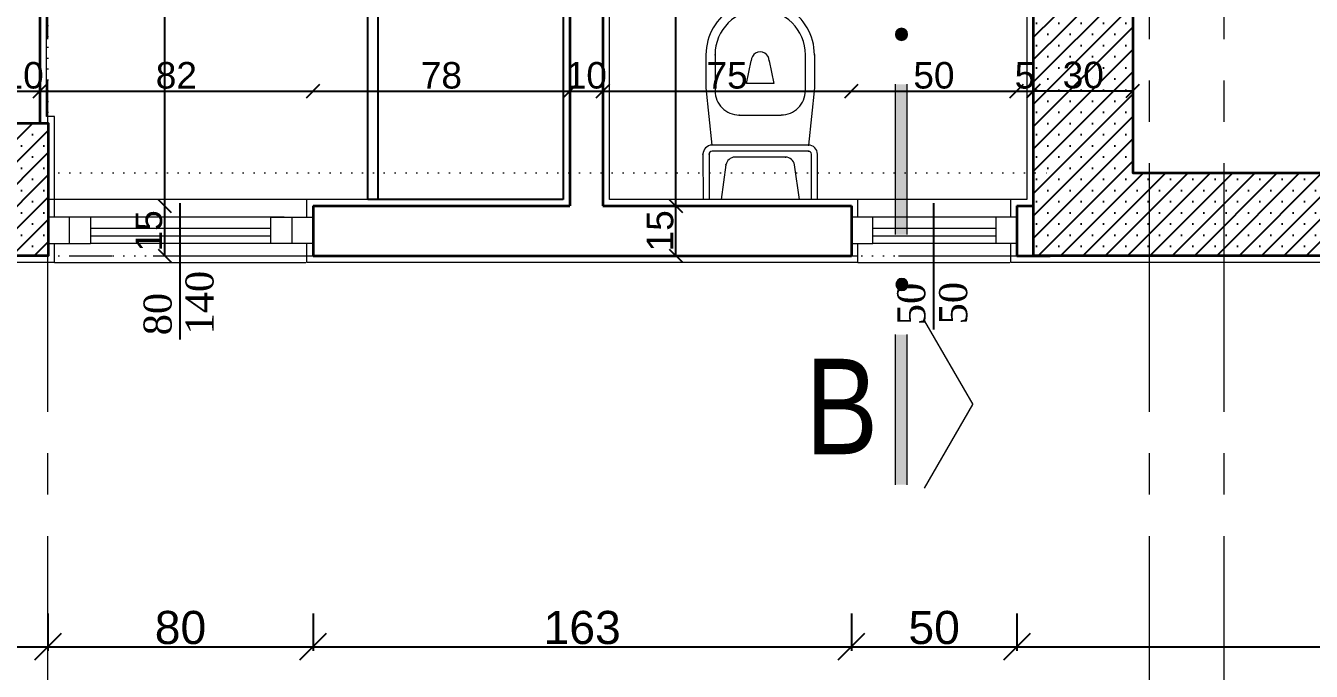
# Model space of a CAD drawing. Header units: centimetres. Extents: x 14449 to 53524, y -19051 to -10746.
# Drawn here: x 30094.1 to 30482.2, y -12433.5 to -12238.6 of the extents above; entities that cross this region are included whole.
import ezdxf

# ---------------------------------------------------------------- set-up
doc = ezdxf.new("R2010")
doc.units = ezdxf.units.CM
for name, pattern in [('CENTER2', [112.5, 75, -12.5, 12.5, -12.5]), ('DOT2', [3.175, 0, -3.175]), ('IZDUSUM1', [20, 7.5, -5, 7.5, 0]), ('SEMBOL1', [260, 200, -15, 30, -15])]:
    doc.linetypes.add(name, pattern=pattern)
doc.layers.add('Kapi_Pencere', color=7, linetype='Continuous')
for name, color, linetype, lineweight in [('P-AKS', 255, 'Continuous', 5), ('P-KİRİŞ', 130, 'DOT2', 5), ('P-KOLON', 255, 'Continuous', 35), ('P-TARAMA', 252, 'Continuous', 5), ('P-ÖLÇÜ DIŞ', 245, 'Continuous', 9), ('P-ÖLÇÜ İÇ', 243, 'Continuous', 0), ('rtm-cam', 141, 'Continuous', 9), ('rtm-duv tugla', 22, 'Continuous', 35), ('rtm-izdusum-üst ince', 8, 'IZDUSUM1', 5), ('rtm-pen-ahsap', 35, 'Continuous', 13), ('rtm-sembol balon baslik', 242, 'Continuous', 20), ('rtm-sembol kesit gör yazı', 7, 'Continuous', 20), ('rtm-sıva', 252, 'Continuous', 15), ('rtm-tefris vitrifiye', 9, 'Continuous', 13)]:
    doc.layers.add(name, color=color, linetype=linetype, lineweight=lineweight)
doc.styles.add('BASLIK', font='ARIALN.TTF')
doc.styles.get("Standard").update_dxf_attribs({"font": 'arial.ttf'})
doc.styles.add('ölçü', font='times.ttf', dxfattribs={"height": 10})
doc.dimstyles.new('DIŞ ÖLÇÜ', dxfattribs={"dimtxt": 10, "dimasz": 8, "dimexe": 1.25, "dimexo": 0.625, "dimtad": 1, "dimdec": 0, "dimtxsty": 'Standard', "dimblk": 'OBLIQUE', "dimcen": 2.5, "dimse1": 1, "dimse2": 1, "dimclrd": 256, "dimclrt": 256, "dimadec": 0, "dimazin": 0, "dimtfac": 1, "dimtdec": 0, "dimtmove": 0, "dimatfit": 3, "dimldrblk": 'OBLIQUE', "dimfxl": 1, "dimarcsym": 0})
doc.dimstyles.new('İÇ ÖLÇÜ', dxfattribs={"dimtxt": 8, "dimasz": 4, "dimexe": 1.25, "dimexo": 0.625, "dimtad": 1, "dimdec": 0, "dimtxsty": 'Standard', "dimblk": 'OBLIQUE', "dimcen": 2.5, "dimse1": 1, "dimse2": 1, "dimclrd": 256, "dimclrt": 256, "dimadec": 0, "dimazin": 0, "dimtfac": 1, "dimtdec": 0, "dimtmove": 1, "dimatfit": 3, "dimldrblk": 'OBLIQUE', "dimfxl": 1, "dimarcsym": 0})

# ---------------------------------------------------------------- blocks, each defined once
blk = doc.blocks.new('IKUTGK')
at = {"layer": 'P-KİRİŞ'}
for points in [[(35481.89, -8046.1), (35481.89, -7701.1)], [(35481.89, -8061.1), (35784.39, -8061.1)], [(35481.89, -8086.1), (35784.39, -8086.1)]]:
    blk.add_lwpolyline(points, dxfattribs=at)
blk = doc.blocks.new('YTHTHTY')
at = {"layer": 'P-TARAMA', "lineweight": -3}
h = blk.add_hatch(dxfattribs=at)
h.set_pattern_fill('SACNCR', color=256, scale=2, style=0)
h.paths.add_polyline_path([(31867.7, -9861.94), (31657.7, -9861.94), (31657.7, -9646.94), (31627.7, -9646.94), (31627.7, -9886.94), (31897.7, -9886.94), (31897.7, -9646.94), (31867.7, -9646.94)])
h = blk.add_hatch(dxfattribs=at)
h.set_pattern_fill('SACNCR', color=256, scale=2, style=0)
h.paths.add_polyline_path([(31270.2, -9846.94), (31270.2, -9886.94), (31330.2, -9886.94), (31330.2, -9846.94)])
at = {"layer": 'P-KOLON', "linetype": 'Continuous'}
blk.add_lwpolyline([(31627.7, -9646.94), (31657.7, -9646.94), (31657.7, -9861.94), (31867.7, -9861.94), (31867.7, -9646.94), (31897.7, -9646.94), (31897.7, -9886.94), (31627.7, -9886.94), (31627.7, -9646.94)], dxfattribs=at)
blk.add_lwpolyline([(31270.2, -9846.94), (31330.2, -9846.94), (31330.2, -9886.94), (31270.2, -9886.94)], close=True, dxfattribs=at)
blk = doc.blocks.new('YTUJ7U')
at = {"layer": 'P-AKS', "linetype": 'CENTER2'}
for points in [[(26815.62, -9962.63), (26815.62, -8554.55)], [(27148.12, -9962.63), (27148.12, -8554.55)], [(27170.62, -9962.63), (27170.62, -8554.55)], [(25834.86, -9690.51), (29322.56, -9690.51)]]:
    blk.add_lwpolyline(points, dxfattribs=at)
blk = doc.blocks.new('rt56y7')
at = {"color": 253, "lineweight": 25}
for p, q in [((32181.91, -9321.05), (32181.91, -9375.25)), ((32212.09, -9321.05), (32181.91, -9321.05)), ((32212.09, -9375.25), (32212.09, -9321.05)), ((32276.66, -9378.77), (32276.66, -9319.77)), ((32276.66, -9319.77), (32335.66, -9319.77)), ((32335.66, -9319.77), (32335.66, -9378.77)), ((32335.66, -9319.77), (32335.66, -9378.77)), ((32117.88, -9323.99), (32127.97, -9334.08)), ((32144.28, -9323.99), (32134.19, -9334.08)), ((32184.11, -9323.25), (32184.11, -9373.05)), ((32209.89, -9323.25), (32184.11, -9323.25)), ((32209.89, -9373.05), (32209.89, -9323.25)), ((32250.09, -9321.53), (32219.29, -9321.53)), ((32219.29, -9321.53), (32219.29, -9375.73)), ((32250.09, -9375.73), (32250.09, -9321.53)), ((32127.97, -9340.3), (32117.88, -9350.39)), ((32134.19, -9340.3), (32144.28, -9350.39)), ((32184.11, -9344.01), (32209.89, -9344.01)), ((32184.11, -9346.65), (32209.89, -9346.65)), ((32234.07, -9348.29), (32235.32, -9345.97)), ((32234.07, -9345.97), (32235.32, -9348.29)), ((32184.11, -9349.29), (32209.89, -9349.29)), ((32184.11, -9351.93), (32209.89, -9351.93)), ((32184.11, -9354.57), (32209.89, -9354.57)), ((32184.11, -9357.21), (32209.89, -9357.21)), ((32184.11, -9359.85), (32209.89, -9359.85)), ((32124.78, -9361.04), (32129.25, -9365.52)), ((32136.49, -9361.04), (32132.01, -9365.52)), ((32184.11, -9362.49), (32209.89, -9362.49)), ((32184.11, -9365.13), (32209.89, -9365.13)), ((32184.11, -9367.77), (32209.89, -9367.77)), ((32129.25, -9368.28), (32124.78, -9372.75)), ((32132.01, -9368.28), (32136.49, -9372.75)), ((32184.11, -9370.41), (32209.89, -9370.41)), ((32181.91, -9375.25), (32212.09, -9375.25)), ((32184.11, -9373.05), (32209.89, -9373.05)), ((32276.66, -9375.71), (32335.66, -9375.71)), ((32276.66, -9377.77), (32097.66, -9377.77)), ((32219.29, -9375.73), (32250.09, -9375.73)), ((32335.66, -9378.77), (32276.66, -9378.77))]:
    blk.add_line(p, q, dxfattribs=at)
blk.add_lwpolyline([(32111.24, -9376.47), (32111.24, -9319.94), (32151.3, -9319.94), (32151.3, -9376.47)], close=True, dxfattribs=at)
blk.add_lwpolyline([(32247.89, -9369.13), (32247.89, -9328.13, 0.414214), (32243.49, -9323.73), (32225.89, -9323.73, 0.414214), (32221.49, -9328.13), (32221.49, -9369.13, 0.414214), (32225.89, -9373.53), (32243.49, -9373.53, 0.414214)], format="xyb", close=True, dxfattribs=at)
for centre, radius in [((32131.08, -9337.19), 13.2), ((32131.08, -9337.19), 10.56), ((32234.69, -9347.13), 1.32), ((32130.63, -9366.9), 5.86), ((32130.63, -9366.9), 4.68)]:
    blk.add_circle(centre, radius, dxfattribs=at)
blk = doc.blocks.new('WEW')
at = {"layer": 'rtm-tefris vitrifiye'}
for p, q in [((2667.06, 9243.98), (2680.7, 9243.97)), ((2667.06, 9243.98), (2680.7, 9243.97)), ((2680.69, 9209.43), (2680.7, 9243.97)), ((2680.69, 9209.43), (2680.7, 9243.97)), ((2647.06, 9243.07), (2637.06, 9243.07)), ((2647.06, 9243.07), (2637.06, 9243.07)), ((2637.06, 9240.35), (2647.97, 9240.34)), ((2637.06, 9240.35), (2647.97, 9240.34)), ((2664.33, 9241.25), (2647.06, 9243.07)), ((2664.33, 9241.25), (2647.06, 9243.07)), ((2664.33, 9212.16), (2664.33, 9241.25)), ((2664.33, 9212.16), (2664.33, 9241.25)), ((2666.14, 9212.16), (2666.15, 9241.25)), ((2666.14, 9212.16), (2666.15, 9241.25)), ((2667.06, 9242.16), (2680.7, 9242.16)), ((2667.06, 9242.16), (2680.7, 9242.16)), ((2670.31, 9237.04), (2680.69, 9238.52)), ((2670.31, 9237.04), (2680.69, 9238.52)), ((2655.24, 9233.07), (2655.24, 9220.34)), ((2655.24, 9233.07), (2655.24, 9220.34)), ((2667.96, 9219.07), (2667.97, 9234.34)), ((2667.96, 9219.07), (2667.97, 9234.34)), ((2645.72, 9230.81), (2638.9, 9229.45)), ((2645.72, 9230.81), (2638.9, 9229.45)), ((2645.72, 9222.63), (2645.72, 9230.81)), ((2645.72, 9222.63), (2645.72, 9230.81)), ((2638.9, 9224), (2645.72, 9222.63)), ((2638.9, 9224), (2645.72, 9222.63)), ((2647.96, 9213.07), (2637.05, 9213.08)), ((2647.96, 9213.07), (2637.05, 9213.08)), ((2680.69, 9214.88), (2670.3, 9216.37)), ((2680.69, 9214.88), (2670.3, 9216.37)), ((2637.05, 9210.35), (2647.05, 9210.35)), ((2637.05, 9210.35), (2647.05, 9210.35)), ((2647.05, 9210.35), (2664.33, 9212.16)), ((2647.05, 9210.35), (2664.33, 9212.16)), ((2680.69, 9211.25), (2667.05, 9211.25)), ((2680.69, 9211.25), (2667.05, 9211.25)), ((2680.69, 9209.43), (2667.05, 9209.43)), ((2680.69, 9209.43), (2667.05, 9209.43))]:
    blk.add_line(p, q, dxfattribs=at)
at = {"layer": 'rtm-tefris vitrifiye', "extrusion": (0, 0, -1)}
for centre, major_axis, start_param, end_param in [((2667.06, 9241.25), (-1.93, 1.93), 5.498009, 7.068806), ((2667.06, 9241.25), (-1.93, 1.93), 5.498009, 7.068806), ((2637.06, 9226.71), (-11.57, 11.57), 3.927213, 7.068806), ((2637.06, 9226.71), (-11.57, 11.57), 3.927213, 7.068806), ((2637.06, 9226.71), (9.64, 9.64), 2.356417, 5.498009), ((2637.06, 9226.71), (9.64, 9.64), 2.356417, 5.498009), ((2647.97, 9233.07), (-5.14, 5.14), 0.78562, 2.356417), ((2647.97, 9233.07), (-5.14, 5.14), 0.78562, 2.356417), ((2667.06, 9241.25), (-0.643, 0.643), 5.498009, 7.068806), ((2667.06, 9241.25), (-0.643, 0.643), 5.498009, 7.068806), ((2670.69, 9234.34), (1.93, 1.93), 3.927213, 5.356112), ((2670.69, 9234.34), (1.93, 1.93), 3.927213, 5.356112), ((2638.9, 9226.72), (-1.93, 1.93), 3.927213, 7.068806), ((2638.9, 9226.72), (-1.93, 1.93), 3.927213, 7.068806), ((2647.96, 9220.35), (5.14, 5.14), 0.78562, 2.356417), ((2647.96, 9220.35), (5.14, 5.14), 0.78562, 2.356417), ((2670.69, 9219.07), (1.93, 1.93), 2.498314, 3.927213), ((2670.69, 9219.07), (1.93, 1.93), 2.498314, 3.927213), ((2667.05, 9212.16), (1.93, 1.93), 2.356417, 3.927213), ((2667.05, 9212.16), (1.93, 1.93), 2.356417, 3.927213), ((2667.05, 9212.16), (0.643, 0.643), 2.356417, 3.927213), ((2667.05, 9212.16), (0.643, 0.643), 2.356417, 3.927213)]:
    blk.add_ellipse(centre, major_axis=major_axis, ratio=1, start_param=start_param, end_param=end_param, dxfattribs=at)
at = {"layer": 'rtm-tefris vitrifiye'}
for p in [(2667.06, 9243.98), (2667.06, 9243.98), (2637.06, 9240.35), (2637.06, 9240.35), (2667.06, 9242.16), (2667.06, 9242.16), (2670.31, 9237.04), (2670.31, 9237.04), (2655.24, 9233.07), (2655.24, 9233.07), (2638.9, 9224), (2638.9, 9224), (2667.96, 9219.07), (2667.96, 9219.07), (2647.96, 9213.07), (2647.96, 9213.07), (2637.05, 9210.35), (2637.05, 9210.35), (2664.33, 9212.16), (2664.33, 9212.16), (2666.14, 9212.16), (2666.14, 9212.16)]:
    blk.add_point(p, dxfattribs=at)
blk = doc.blocks.new('KK')
at = {"layer": 'rtm-sembol balon baslik', "linetype": 'SEMBOL1'}
for p in [(41231.32, 7543.2), (41283.82, 7543.2)]:
    blk.add_line(p, (41257.57, 7558.35), dxfattribs=at)
at = {"layer": 'rtm-sembol balon baslik'}
for p, q in [((41279.57, 7537.67), (41232.32, 7537.67)), ((41358.24, 7537.67), (41310.99, 7537.67)), ((41279.57, 7533.98), (41232.32, 7533.98)), ((41358.24, 7533.98), (41310.99, 7533.98))]:
    blk.add_line(p, q, dxfattribs=at)
at = {"layer": 'rtm-sembol balon baslik', "const_width": 1.9}
for points in [[(41294.33, 7536.11, 1), (41296.23, 7536.11, 1)], [(41373, 7535.97, 1), (41374.9, 7535.97, 1)]]:
    blk.add_lwpolyline(points, format="xyb", close=True, dxfattribs=at)
at = {"layer": 'rtm-sembol balon baslik'}
for centre in [(41295.28, 7536.11), (41373.95, 7535.97)]:
    blk.add_circle(centre, 1.9, dxfattribs=at)
for points in [[(41232.32, 7537.67), (41232.32, 7533.98), (41279.57, 7537.67), (41279.57, 7533.98)], [(41310.99, 7537.67), (41310.99, 7533.98), (41358.24, 7537.67), (41358.24, 7533.98)]]:
    blk.add_trace(points, dxfattribs=at)
blk = doc.blocks.new('_Oblique')
at = {"color": 0, "linetype": 'ByBlock', "lineweight": -2}
blk.add_line((-0.5, -0.5), (0.5, 0.5), dxfattribs=at)
blk = doc.blocks.new('*D4086')
at = {"layer": 'Defpoints', "color": 0, "transparency": 16777216}
for p in [(30100.86, -12411.54), (30040.86, -12414.73), (30100.86, -12426.07)]:
    blk.add_point(p, dxfattribs=at)
at = {"layer": 'P-ÖLÇÜ DIŞ', "color": 0, "lineweight": -2, "transparency": 16777216}
for p, q in [((30040.86, -12416.07), (30040.86, -12427.32)), ((30100.86, -12416.07), (30100.86, -12427.32))]:
    blk.add_line(p, q, dxfattribs=at)
at = {"layer": 'P-ÖLÇÜ DIŞ', "lineweight": -2, "transparency": 16777216}
blk.add_line((30040.86, -12426.07), (30100.86, -12426.07), dxfattribs=at)
at = {"layer": 'P-ÖLÇÜ DIŞ', "lineweight": -2, "transparency": 16777216, "xscale": 8, "yscale": 8, "zscale": 8, "rotation": 180}
blk.add_blockref('_Oblique', (30040.86, -12426.07), dxfattribs=at)
at = {"layer": 'P-ÖLÇÜ DIŞ', "lineweight": -2, "transparency": 16777216, "xscale": 8, "yscale": 8, "zscale": 8}
blk.add_blockref('_Oblique', (30100.86, -12426.07), dxfattribs=at)
at = {"layer": 'P-ÖLÇÜ DIŞ', "transparency": 16777216, "insert": (30070.86, -12420.34), "char_height": 10, "attachment_point": 5}
blk.add_mtext('60', dxfattribs=at)
blk = doc.blocks.new('*D4087')
at = {"layer": 'Defpoints', "color": 0, "transparency": 16777216}
for p in [(30100.86, -12411.54), (30180.86, -12412.74), (30180.86, -12426.07)]:
    blk.add_point(p, dxfattribs=at)
at = {"layer": 'P-ÖLÇÜ DIŞ', "color": 0, "lineweight": -2, "transparency": 16777216}
for p, q in [((30100.86, -12416.07), (30100.86, -12427.32)), ((30180.86, -12416.07), (30180.86, -12427.32))]:
    blk.add_line(p, q, dxfattribs=at)
at = {"layer": 'P-ÖLÇÜ DIŞ', "lineweight": -2, "transparency": 16777216}
blk.add_line((30100.86, -12426.07), (30180.86, -12426.07), dxfattribs=at)
at = {"layer": 'P-ÖLÇÜ DIŞ', "lineweight": -2, "transparency": 16777216, "xscale": 8, "yscale": 8, "zscale": 8, "rotation": 180}
blk.add_blockref('_Oblique', (30100.86, -12426.07), dxfattribs=at)
at = {"layer": 'P-ÖLÇÜ DIŞ', "lineweight": -2, "transparency": 16777216, "xscale": 8, "yscale": 8, "zscale": 8}
blk.add_blockref('_Oblique', (30180.86, -12426.07), dxfattribs=at)
at = {"layer": 'P-ÖLÇÜ DIŞ', "transparency": 16777216, "insert": (30140.86, -12420.34), "char_height": 10, "attachment_point": 5}
blk.add_mtext('80', dxfattribs=at)
blk = doc.blocks.new('*D4078')
at = {"layer": 'Defpoints', "color": 0, "transparency": 16777216}
for p in [(30180.86, -12412.74), (30343.36, -12412.74), (30343.36, -12426.07)]:
    blk.add_point(p, dxfattribs=at)
at = {"layer": 'P-ÖLÇÜ DIŞ', "color": 0, "lineweight": -2, "transparency": 16777216}
for p, q in [((30180.86, -12416.07), (30180.86, -12427.32)), ((30343.36, -12416.07), (30343.36, -12427.32))]:
    blk.add_line(p, q, dxfattribs=at)
at = {"layer": 'P-ÖLÇÜ DIŞ', "lineweight": -2, "transparency": 16777216}
blk.add_line((30180.86, -12426.07), (30343.36, -12426.07), dxfattribs=at)
at = {"layer": 'P-ÖLÇÜ DIŞ', "lineweight": -2, "transparency": 16777216, "xscale": 8, "yscale": 8, "zscale": 8, "rotation": 180}
blk.add_blockref('_Oblique', (30180.86, -12426.07), dxfattribs=at)
at = {"layer": 'P-ÖLÇÜ DIŞ', "lineweight": -2, "transparency": 16777216, "xscale": 8, "yscale": 8, "zscale": 8}
blk.add_blockref('_Oblique', (30343.36, -12426.07), dxfattribs=at)
at = {"layer": 'P-ÖLÇÜ DIŞ', "transparency": 16777216, "insert": (30262.11, -12420.34), "char_height": 10, "attachment_point": 5}
blk.add_mtext('163', dxfattribs=at)
blk = doc.blocks.new('*D4079')
at = {"layer": 'Defpoints', "color": 0, "transparency": 16777216}
for p in [(30343.36, -12412.74), (30393.36, -12414.33), (30393.36, -12426.07)]:
    blk.add_point(p, dxfattribs=at)
at = {"layer": 'P-ÖLÇÜ DIŞ', "color": 0, "lineweight": -2, "transparency": 16777216}
for p, q in [((30343.36, -12416.07), (30343.36, -12427.32)), ((30393.36, -12416.07), (30393.36, -12427.32))]:
    blk.add_line(p, q, dxfattribs=at)
at = {"layer": 'P-ÖLÇÜ DIŞ', "lineweight": -2, "transparency": 16777216}
blk.add_line((30343.36, -12426.07), (30393.36, -12426.07), dxfattribs=at)
at = {"layer": 'P-ÖLÇÜ DIŞ', "lineweight": -2, "transparency": 16777216, "xscale": 8, "yscale": 8, "zscale": 8, "rotation": 180}
blk.add_blockref('_Oblique', (30343.36, -12426.07), dxfattribs=at)
at = {"layer": 'P-ÖLÇÜ DIŞ', "lineweight": -2, "transparency": 16777216, "xscale": 8, "yscale": 8, "zscale": 8}
blk.add_blockref('_Oblique', (30393.36, -12426.07), dxfattribs=at)
at = {"layer": 'P-ÖLÇÜ DIŞ', "transparency": 16777216, "insert": (30368.36, -12420.34), "char_height": 10, "attachment_point": 5}
blk.add_mtext('50', dxfattribs=at)
blk = doc.blocks.new('*D4080')
at = {"layer": 'Defpoints', "color": 0, "lineweight": 30, "transparency": 16777216}
for p in [(30688.36, -12308.05), (30393.36, -12414.33), (30688.36, -12426.07)]:
    blk.add_point(p, dxfattribs=at)
at = {"layer": 'P-ÖLÇÜ DIŞ', "color": 0, "lineweight": -2, "transparency": 16777216}
for p, q in [((30393.36, -12416.07), (30393.36, -12427.32)), ((30688.36, -12416.07), (30688.36, -12427.32))]:
    blk.add_line(p, q, dxfattribs=at)
at = {"layer": 'P-ÖLÇÜ DIŞ', "lineweight": -2, "transparency": 16777216}
blk.add_line((30393.36, -12426.07), (30688.36, -12426.07), dxfattribs=at)
at = {"layer": 'P-ÖLÇÜ DIŞ', "lineweight": -2, "transparency": 16777216, "xscale": 8, "yscale": 8, "zscale": 8, "rotation": 180}
blk.add_blockref('_Oblique', (30393.36, -12426.07), dxfattribs=at)
at = {"layer": 'P-ÖLÇÜ DIŞ', "lineweight": -2, "transparency": 16777216, "xscale": 8, "yscale": 8, "zscale": 8}
blk.add_blockref('_Oblique', (30688.36, -12426.07), dxfattribs=at)
at = {"layer": 'P-ÖLÇÜ DIŞ', "transparency": 16777216, "insert": (30540.86, -12420.34), "char_height": 10, "attachment_point": 5}
blk.add_mtext('295', dxfattribs=at)
blk = doc.blocks.new('*D4442')
at = {"layer": 'Defpoints', "color": 0, "lineweight": 30, "transparency": 16777216}
for p in [(30088.36, -12258.37), (30098.36, -12258.37), (30098.36, -12258.37)]:
    blk.add_point(p, dxfattribs=at)
at = {"layer": 'P-ÖLÇÜ İÇ', "lineweight": -2, "transparency": 16777216}
blk.add_line((30088.36, -12258.37), (30098.36, -12258.37), dxfattribs=at)
at = {"layer": 'P-ÖLÇÜ İÇ', "lineweight": -2, "transparency": 16777216, "xscale": 4, "yscale": 4, "zscale": 4, "rotation": 180}
blk.add_blockref('_Oblique', (30088.36, -12258.37), dxfattribs=at)
at = {"layer": 'P-ÖLÇÜ İÇ', "lineweight": -2, "transparency": 16777216, "xscale": 4, "yscale": 4, "zscale": 4}
blk.add_blockref('_Oblique', (30098.36, -12258.37), dxfattribs=at)
at = {"layer": 'P-ÖLÇÜ İÇ', "transparency": 16777216, "insert": (30093.36, -12253.66), "char_height": 8, "attachment_point": 5}
blk.add_mtext('10', dxfattribs=at)
blk = doc.blocks.new('*D4443')
at = {"layer": 'Defpoints', "color": 0, "lineweight": 30, "transparency": 16777216}
for p in [(30098.36, -12258.37), (30180.86, -12257.81), (30180.86, -12258.37)]:
    blk.add_point(p, dxfattribs=at)
at = {"layer": 'P-ÖLÇÜ İÇ', "lineweight": -2, "transparency": 16777216}
blk.add_line((30098.36, -12258.37), (30180.86, -12258.37), dxfattribs=at)
at = {"layer": 'P-ÖLÇÜ İÇ', "lineweight": -2, "transparency": 16777216, "xscale": 4, "yscale": 4, "zscale": 4, "rotation": 180}
blk.add_blockref('_Oblique', (30098.36, -12258.37), dxfattribs=at)
at = {"layer": 'P-ÖLÇÜ İÇ', "lineweight": -2, "transparency": 16777216, "xscale": 4, "yscale": 4, "zscale": 4}
blk.add_blockref('_Oblique', (30180.86, -12258.37), dxfattribs=at)
at = {"layer": 'P-ÖLÇÜ İÇ', "transparency": 16777216, "insert": (30139.61, -12253.66), "char_height": 8, "attachment_point": 5}
blk.add_mtext('82', dxfattribs=at)
blk = doc.blocks.new('*D4444')
at = {"layer": 'Defpoints', "color": 0, "lineweight": 30, "transparency": 16777216}
for p in [(30180.86, -12257.81), (30258.36, -12258.37), (30258.36, -12258.37)]:
    blk.add_point(p, dxfattribs=at)
at = {"layer": 'P-ÖLÇÜ İÇ', "lineweight": -2, "transparency": 16777216}
blk.add_line((30180.86, -12258.37), (30258.36, -12258.37), dxfattribs=at)
at = {"layer": 'P-ÖLÇÜ İÇ', "lineweight": -2, "transparency": 16777216, "xscale": 4, "yscale": 4, "zscale": 4, "rotation": 180}
blk.add_blockref('_Oblique', (30180.86, -12258.37), dxfattribs=at)
at = {"layer": 'P-ÖLÇÜ İÇ', "lineweight": -2, "transparency": 16777216, "xscale": 4, "yscale": 4, "zscale": 4}
blk.add_blockref('_Oblique', (30258.36, -12258.37), dxfattribs=at)
at = {"layer": 'P-ÖLÇÜ İÇ', "transparency": 16777216, "insert": (30219.61, -12253.66), "char_height": 8, "attachment_point": 5}
blk.add_mtext('78', dxfattribs=at)
blk = doc.blocks.new('*D4445')
at = {"layer": 'Defpoints', "color": 0, "lineweight": 30, "transparency": 16777216}
for p in [(30268.36, -12258.37), (30258.36, -12262.86), (30268.36, -12262.86)]:
    blk.add_point(p, dxfattribs=at)
at = {"layer": 'P-ÖLÇÜ İÇ', "lineweight": -2, "transparency": 16777216}
blk.add_line((30258.36, -12258.37), (30268.36, -12258.37), dxfattribs=at)
at = {"layer": 'P-ÖLÇÜ İÇ', "lineweight": -2, "transparency": 16777216, "xscale": 4, "yscale": 4, "zscale": 4, "rotation": 180}
blk.add_blockref('_Oblique', (30258.36, -12258.37), dxfattribs=at)
at = {"layer": 'P-ÖLÇÜ İÇ', "lineweight": -2, "transparency": 16777216, "xscale": 4, "yscale": 4, "zscale": 4}
blk.add_blockref('_Oblique', (30268.36, -12258.37), dxfattribs=at)
at = {"layer": 'P-ÖLÇÜ İÇ', "transparency": 16777216, "insert": (30263.36, -12253.66), "char_height": 8, "attachment_point": 5}
blk.add_mtext('10', dxfattribs=at)
blk = doc.blocks.new('*D4446')
at = {"layer": 'Defpoints', "color": 0, "lineweight": 30, "transparency": 16777216}
for p in [(30268.36, -12258.37), (30343.36, -12257.81), (30343.36, -12258.37)]:
    blk.add_point(p, dxfattribs=at)
at = {"layer": 'P-ÖLÇÜ İÇ', "lineweight": -2, "transparency": 16777216}
blk.add_line((30268.36, -12258.37), (30343.36, -12258.37), dxfattribs=at)
at = {"layer": 'P-ÖLÇÜ İÇ', "lineweight": -2, "transparency": 16777216, "xscale": 4, "yscale": 4, "zscale": 4, "rotation": 180}
blk.add_blockref('_Oblique', (30268.36, -12258.37), dxfattribs=at)
at = {"layer": 'P-ÖLÇÜ İÇ', "lineweight": -2, "transparency": 16777216, "xscale": 4, "yscale": 4, "zscale": 4}
blk.add_blockref('_Oblique', (30343.36, -12258.37), dxfattribs=at)
at = {"layer": 'P-ÖLÇÜ İÇ', "transparency": 16777216, "insert": (30305.86, -12253.67), "char_height": 8, "attachment_point": 5}
blk.add_mtext('75', dxfattribs=at)
blk = doc.blocks.new('*D4447')
at = {"layer": 'Defpoints', "color": 0, "lineweight": 30, "transparency": 16777216}
for p in [(30343.36, -12257.81), (30393.21, -12257.99), (30393.21, -12258.37)]:
    blk.add_point(p, dxfattribs=at)
at = {"layer": 'P-ÖLÇÜ İÇ', "lineweight": -2, "transparency": 16777216}
blk.add_line((30343.36, -12258.37), (30393.21, -12258.37), dxfattribs=at)
at = {"layer": 'P-ÖLÇÜ İÇ', "lineweight": -2, "transparency": 16777216, "xscale": 4, "yscale": 4, "zscale": 4, "rotation": 180}
blk.add_blockref('_Oblique', (30343.36, -12258.37), dxfattribs=at)
at = {"layer": 'P-ÖLÇÜ İÇ', "lineweight": -2, "transparency": 16777216, "xscale": 4, "yscale": 4, "zscale": 4}
blk.add_blockref('_Oblique', (30393.21, -12258.37), dxfattribs=at)
at = {"layer": 'P-ÖLÇÜ İÇ', "transparency": 16777216, "insert": (30368.29, -12253.66), "char_height": 8, "attachment_point": 5}
blk.add_mtext('50', dxfattribs=at)
blk = doc.blocks.new('*D4448')
at = {"layer": 'Defpoints', "color": 0, "lineweight": 30, "transparency": 16777216}
for p in [(30393.21, -12257.99), (30398.29, -12258.37), (30398.29, -12258.37)]:
    blk.add_point(p, dxfattribs=at)
at = {"layer": 'P-ÖLÇÜ İÇ', "lineweight": -2, "transparency": 16777216}
blk.add_line((30393.21, -12258.37), (30398.29, -12258.37), dxfattribs=at)
at = {"layer": 'P-ÖLÇÜ İÇ', "lineweight": -2, "transparency": 16777216, "xscale": 4, "yscale": 4, "zscale": 4, "rotation": 180}
blk.add_blockref('_Oblique', (30393.21, -12258.37), dxfattribs=at)
at = {"layer": 'P-ÖLÇÜ İÇ', "lineweight": -2, "transparency": 16777216, "xscale": 4, "yscale": 4, "zscale": 4}
blk.add_blockref('_Oblique', (30398.29, -12258.37), dxfattribs=at)
at = {"layer": 'P-ÖLÇÜ İÇ', "transparency": 16777216, "insert": (30395.75, -12253.67), "char_height": 8, "attachment_point": 5}
blk.add_mtext('5', dxfattribs=at)
blk = doc.blocks.new('*D4449')
at = {"layer": 'Defpoints', "color": 0, "lineweight": 30, "transparency": 16777216}
for p in [(30398.36, -12258.29), (30428.36, -12258.29), (30428.36, -12258.29)]:
    blk.add_point(p, dxfattribs=at)
at = {"layer": 'P-ÖLÇÜ İÇ', "lineweight": -2, "transparency": 16777216}
blk.add_line((30398.36, -12258.29), (30428.36, -12258.29), dxfattribs=at)
at = {"layer": 'P-ÖLÇÜ İÇ', "lineweight": -2, "transparency": 16777216, "xscale": 4, "yscale": 4, "zscale": 4, "rotation": 180}
blk.add_blockref('_Oblique', (30398.36, -12258.29), dxfattribs=at)
at = {"layer": 'P-ÖLÇÜ İÇ', "lineweight": -2, "transparency": 16777216, "xscale": 4, "yscale": 4, "zscale": 4}
blk.add_blockref('_Oblique', (30428.36, -12258.29), dxfattribs=at)
at = {"layer": 'P-ÖLÇÜ İÇ', "transparency": 16777216, "insert": (30413.36, -12253.58), "char_height": 8, "attachment_point": 5}
blk.add_mtext('30', dxfattribs=at)
blk = doc.blocks.new('*D4527')
at = {"layer": 'Defpoints', "color": 0, "lineweight": 30, "transparency": 16777216}
for p in [(30136.43, -12053.05), (30135.83, -12293.05), (30136.07, -12293.05)]:
    blk.add_point(p, dxfattribs=at)
at = {"layer": 'P-ÖLÇÜ İÇ', "lineweight": -2, "transparency": 16777216}
blk.add_line((30136.07, -12053.05), (30136.07, -12293.05), dxfattribs=at)
at = {"layer": 'P-ÖLÇÜ İÇ', "lineweight": -2, "transparency": 16777216, "xscale": 4, "yscale": 4, "zscale": 4}
for p, rotation in [((30136.07, -12053.05), 90), ((30136.07, -12293.05), 270)]:
    blk.add_blockref('_Oblique', p, dxfattribs=dict(at, rotation=rotation))
at = {"layer": 'P-ÖLÇÜ İÇ', "transparency": 16777216, "insert": (30131.36, -12173.05), "char_height": 8, "attachment_point": 5, "rotation": 90}
blk.add_mtext('240', dxfattribs=at)
blk = doc.blocks.new('*D4528')
at = {"layer": 'Defpoints', "color": 0, "lineweight": 30, "transparency": 16777216}
for p in [(30135.83, -12293.05), (30136.07, -12308.05), (30136.07, -12308.05)]:
    blk.add_point(p, dxfattribs=at)
at = {"layer": 'P-ÖLÇÜ İÇ', "lineweight": -2, "transparency": 16777216}
blk.add_line((30136.07, -12293.05), (30136.07, -12308.05), dxfattribs=at)
at = {"layer": 'P-ÖLÇÜ İÇ', "lineweight": -2, "transparency": 16777216, "xscale": 4, "yscale": 4, "zscale": 4}
for p, rotation in [((30136.07, -12293.05), 90), ((30136.07, -12308.05), 270)]:
    blk.add_blockref('_Oblique', p, dxfattribs=dict(at, rotation=rotation))
at = {"layer": 'P-ÖLÇÜ İÇ', "transparency": 16777216, "insert": (30131.36, -12300.55), "char_height": 8, "attachment_point": 5, "rotation": 90}
blk.add_mtext('15', dxfattribs=at)
blk = doc.blocks.new('*D4537')
at = {"layer": 'Defpoints', "color": 0, "lineweight": 30, "transparency": 16777216}
for p in [(30290.37, -12293.05), (30290.37, -12293.05), (30290.37, -12308.05)]:
    blk.add_point(p, dxfattribs=at)
at = {"layer": 'P-ÖLÇÜ İÇ', "lineweight": -2, "transparency": 16777216}
blk.add_line((30290.37, -12308.05), (30290.37, -12293.05), dxfattribs=at)
at = {"layer": 'P-ÖLÇÜ İÇ', "lineweight": -2, "transparency": 16777216, "xscale": 4, "yscale": 4, "zscale": 4}
for p, rotation in [((30290.37, -12293.05), 90), ((30290.37, -12308.05), 270)]:
    blk.add_blockref('_Oblique', p, dxfattribs=dict(at, rotation=rotation))
at = {"layer": 'P-ÖLÇÜ İÇ', "transparency": 16777216, "insert": (30285.66, -12300.55), "char_height": 8, "attachment_point": 5, "rotation": 90}
blk.add_mtext('15', dxfattribs=at)
blk = doc.blocks.new('*D4538')
at = {"layer": 'Defpoints', "color": 0, "lineweight": 30, "transparency": 16777216}
for p in [(30290.37, -12083.05), (30290.84, -12083.05), (30290.37, -12293.05)]:
    blk.add_point(p, dxfattribs=at)
at = {"layer": 'P-ÖLÇÜ İÇ', "lineweight": -2, "transparency": 16777216}
blk.add_line((30290.37, -12293.05), (30290.37, -12083.05), dxfattribs=at)
at = {"layer": 'P-ÖLÇÜ İÇ', "lineweight": -2, "transparency": 16777216, "xscale": 4, "yscale": 4, "zscale": 4}
for p, rotation in [((30290.37, -12083.05), 90), ((30290.37, -12293.05), 270)]:
    blk.add_blockref('_Oblique', p, dxfattribs=dict(at, rotation=rotation))
at = {"layer": 'P-ÖLÇÜ İÇ', "transparency": 16777216, "insert": (30285.66, -12188.05), "char_height": 8, "attachment_point": 5, "rotation": 90}
blk.add_mtext('210', dxfattribs=at)

msp = doc.modelspace()

# ---------------------------------------------------------------- linework, layer by layer
at = {"layer": 'Kapi_Pencere', "linetype": 'Continuous'}
for p, q in [((30140.78, -12333.36), (30140.78, -12292.19)), ((30368.28, -12330.31), (30368.28, -12292.19))]:
    msp.add_line(p, q, dxfattribs=at)
at = {"layer": 'rtm-cam'}
for p, q in [((30113.73, -12302.1), (30167.99, -12302.11)), ((30349.76, -12302.1), (30386.96, -12302.11))]:
    msp.add_line(p, q, dxfattribs=at)
at = {"layer": 'rtm-duv tugla'}
for p, q in [((30098.36, -12053.05), (30098.36, -12268.05)), ((30258.36, -12053.05), (30258.36, -12293.05)), ((30268.36, -12083.05), (30268.36, -12293.05)), ((30180.86, -12293.05), (30258.36, -12293.05)), ((30180.86, -12293.05), (30180.86, -12308.05)), ((30268.36, -12293.05), (30343.36, -12293.05)), ((30343.36, -12293.05), (30343.36, -12308.05)), ((30393.36, -12293.05), (30398.36, -12293.05)), ((30393.36, -12293.05), (30393.36, -12308.05)), ((30180.86, -12308.05), (30343.36, -12308.05)), ((30393.36, -12308.05), (30403.36, -12308.05))]:
    msp.add_line(p, q, dxfattribs=at)
at = {"layer": 'rtm-pen-ahsap'}
for p, q in [((30180.71, -12291.05), (30100.86, -12291.05)), ((30393.21, -12291.05), (30343.36, -12291.05)), ((30107.26, -12296.41), (30107.26, -12304.33)), ((30113.73, -12296.41), (30113.73, -12304.33)), ((30172.19, -12296.41), (30113.73, -12296.41)), ((30167.99, -12296.41), (30167.99, -12304.33)), ((30174.46, -12296.41), (30174.46, -12304.33)), ((30349.76, -12296.41), (30349.76, -12304.33)), ((30393.36, -12296.41), (30349.8, -12296.41)), ((30386.96, -12296.41), (30386.96, -12304.33)), ((30167.99, -12299.88), (30113.73, -12299.88)), ((30386.96, -12299.88), (30349.76, -12299.88)), ((30167.99, -12304.33), (30113.73, -12304.33)), ((30393.36, -12304.33), (30349.8, -12304.33)), ((30102.86, -12310.12), (30178.69, -12310.12)), ((30345.36, -12310.12), (30391.19, -12310.12))]:
    msp.add_line(p, q, dxfattribs=at)
for points in [[(30113.73, -12296.41), (30100.86, -12296.41), (30100.86, -12304.33), (30113.73, -12304.33)], [(30167.99, -12296.41), (30180.86, -12296.41), (30180.86, -12304.33), (30167.99, -12304.33)], [(30349.8, -12296.41), (30343.36, -12296.41), (30343.36, -12304.33), (30349.8, -12304.33)]]:
    msp.add_lwpolyline(points, dxfattribs=at)
at = {"layer": 'rtm-sıva'}
for points in [[(30102.86, -12296.34), (30102.86, -12266.05), (30100.36, -12266.05), (30100.36, -12055.05), (30103.36, -12055.05)], [(30193.36, -12055.05), (30256.36, -12055.05), (30256.36, -12291.05), (30178.86, -12291.05), (30178.86, -12296.41)], [(30345.36, -12296.41), (30345.36, -12291.05), (30270.36, -12291.05), (30270.36, -12085.05), (30278.36, -12085.05)], [(30368.36, -12085.05), (30396.36, -12085.05), (30396.36, -12291.05), (30391.36, -12291.05), (30391.36, -12296.41)], [(30038.86, -12304.26), (30038.86, -12310.05), (30102.86, -12310.05), (30102.86, -12304.33)], [(30178.86, -12304.33), (30178.86, -12310.05), (30345.36, -12310.05), (30345.36, -12304.33)], [(30391.36, -12304.33), (30391.36, -12310.05), (31334.36, -12310.05), (31334.36, -12304.33)]]:
    msp.add_lwpolyline(points, dxfattribs=at)

# ---------------------------------------------------------------- block references
at = {"layer": 'rtm-duv tugla', "rotation": 270}
msp.add_blockref('rt56y7', (39576.14, 20044.61), dxfattribs=at)
at = {"layer": 'rtm-izdusum-üst ince', "xscale": -0.9599999999972852, "yscale": 0.9599999999972852, "zscale": 0.9599999999972852, "rotation": 270}
msp.add_blockref('KK', (23123.97, -51960.24), dxfattribs=at)
at = {"layer": 'rtm-sıva'}
for name, p in [('YTUJ7U', (3285.24, -2617.54)), ('YTHTHTY', (-1229.33, -2421.11)), ('IKUTGK', (-5381.03, -4221.95))]:
    msp.add_blockref(name, p, dxfattribs=at)
at = {"layer": 'rtm-tefris vitrifiye', "lineweight": 30, "xscale": -1, "rotation": 89.99999999999594}
msp.add_blockref('WEW', (39542.56, -9610.36), dxfattribs=at)

# ---------------------------------------------------------------- texts
at = {"layer": 'Kapi_Pencere', "style": 'ölçü'}
for s, p in [('140 ', (30150.83, -12331.82)), ('50', (30365.68, -12329.03)), ('50', (30378.33, -12328.78)), ('80 ', (30138.18, -12332.08))]:
    msp.add_text(s, height=8.47, rotation=90, dxfattribs=at).set_placement(p)
at = {"layer": 'rtm-sembol kesit gör yazı', "style": 'BASLIK'}
msp.add_text('B', height=28.8, dxfattribs=at).set_placement((30329.44, -12367.97))

# ---------------------------------------------------------------- dimensions: what is measured, and where the dimension line sits
at = {"layer": 'P-ÖLÇÜ DIŞ'}
for base, p1, p2, picture, middle in [((30688.36, -12426.07), (30393.36, -12414.33), (30688.36, -12308.05), '*D4080', (30540.86, -12420.34)), ((30100.86, -12426.07), (30040.86, -12414.73), (30100.86, -12411.54), '*D4086', (30070.86, -12420.34)), ((30180.86, -12426.07), (30100.86, -12411.54), (30180.86, -12412.74), '*D4087', (30140.86, -12420.34)), ((30343.36251484, -12426.07469603), (30180.86251484, -12412.74090983), (30343.36251484, -12412.74090983), '*D4078', (30262.11251484, -12420.34055551)), ((30393.36, -12426.07), (30343.36, -12412.74), (30393.36, -12414.33), '*D4079', (30368.36, -12420.34))]:
    dim = msp.add_linear_dim(base=base, p1=p1, p2=p2, dimstyle='DIŞ ÖLÇÜ', override={"dimse1": 0, "dimse2": 0, "dimtmove": 1, "dimfxl": 10, "dimfxlon": 1}, dxfattribs=at)
    dim.commit()
    dim.dimension.update_dxf_attribs({"geometry": picture, "text_midpoint": middle})
at = {"layer": 'P-ÖLÇÜ İÇ'}
for base, p1, p2, picture, middle in [((30136.07, -12293.05), (30136.43, -12053.05), (30135.83, -12293.05), '*D4527', (30131.36, -12173.05)), ((30290.37, -12083.05), (30290.37, -12293.05), (30290.84, -12083.05), '*D4538', (30285.66, -12188.05)), ((30136.07, -12308.05), (30135.83, -12293.05), (30136.07, -12308.05), '*D4528', (30131.36, -12300.55)), ((30290.37, -12293.05), (30290.37, -12308.05), (30290.37, -12293.05), '*D4537', (30285.66, -12300.55))]:
    dim = msp.add_linear_dim(base=base, p1=p1, p2=p2, angle=90, dimstyle='İÇ ÖLÇÜ', dxfattribs=at)
    dim.commit()
    dim.dimension.update_dxf_attribs({"geometry": picture, "text_midpoint": middle})
for base, p1, p2, picture, middle in [((30098.36, -12258.37), (30088.36, -12258.37), (30098.36, -12258.37), '*D4442', (30093.36, -12258.37)), ((30268.36, -12258.37), (30258.36, -12262.86), (30268.36, -12262.86), '*D4445', (30263.36, -12258.37)), ((30398.29, -12258.37), (30393.21, -12257.99), (30398.29, -12258.37), '*D4448', (30395.75, -12258.37))]:
    dim = msp.add_linear_dim(base=base, p1=p1, p2=p2, dimstyle='İÇ ÖLÇÜ', dxfattribs=at)
    dim.commit()
    dim.dimension.update_dxf_attribs({"geometry": picture, "text_midpoint": middle, "dimtype": 160})
for base, p1, p2, picture, middle in [((30180.8625148, -12258.36741), (30098.3625149, -12258.36741), (30180.8625148, -12257.8106464), '*D4443', (30139.6125149, -12253.6578261)), ((30258.3625149, -12258.36741), (30180.8625148, -12257.8106464), (30258.3625149, -12258.36741), '*D4444', (30219.6125149, -12253.6578261)), ((30343.36, -12258.37), (30268.36, -12258.37), (30343.36, -12257.81), '*D4446', (30305.86, -12253.67)), ((30393.21, -12258.37), (30343.36, -12257.81), (30393.21, -12257.99), '*D4447', (30368.29, -12253.66)), ((30428.36, -12258.29), (30398.36, -12258.29), (30428.36, -12258.29), '*D4449', (30413.36, -12253.58))]:
    dim = msp.add_linear_dim(base=base, p1=p1, p2=p2, dimstyle='İÇ ÖLÇÜ', dxfattribs=at)
    dim.commit()
    dim.dimension.update_dxf_attribs({"geometry": picture, "text_midpoint": middle})

doc.saveas('drawing.dxf')
